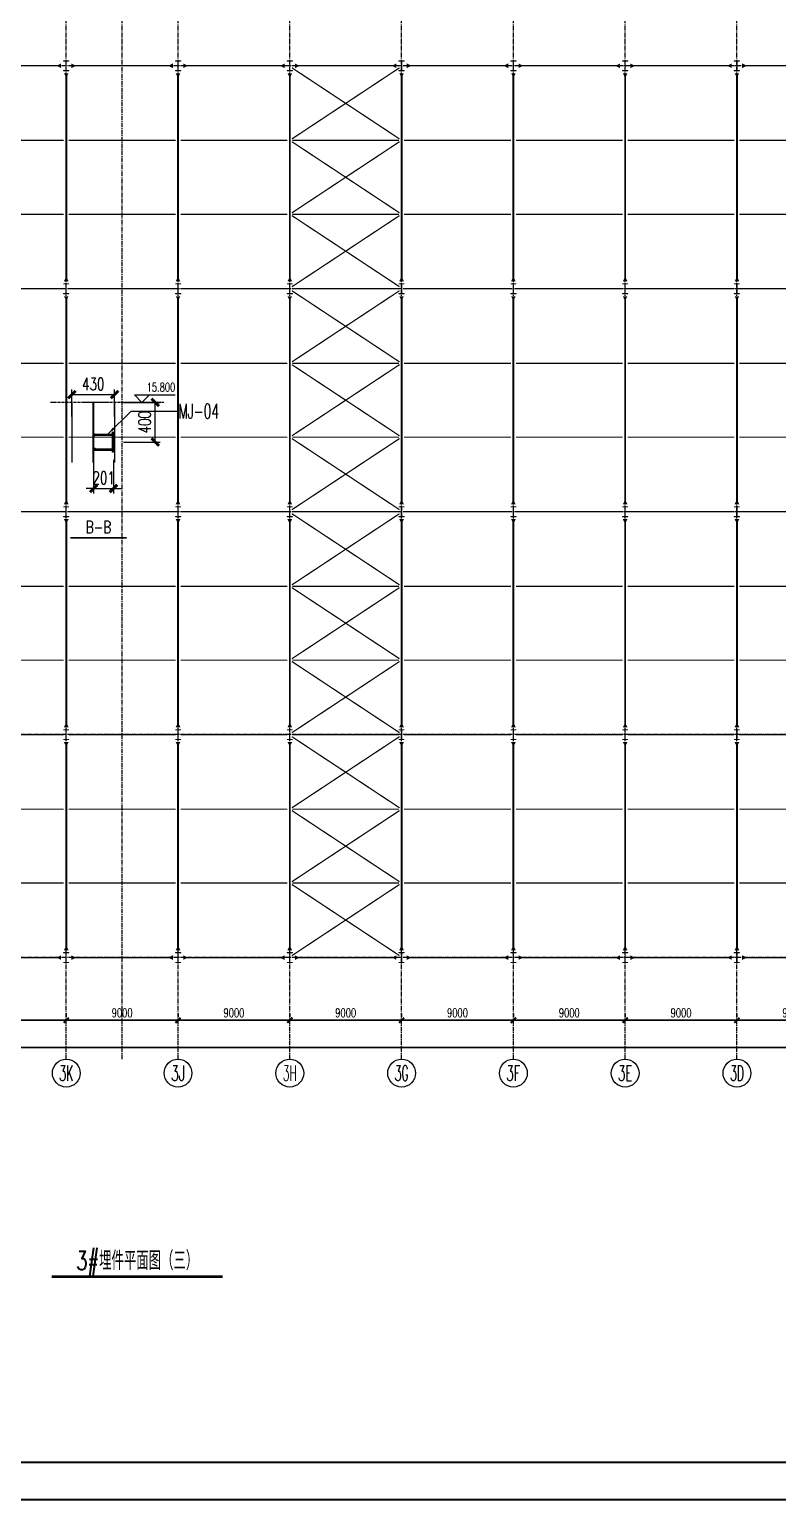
# Model space of a CAD drawing. Extents: x 782294 to 1727252, y -631030 to 17645.
# Drawn here: x 1604468 to 1664705, y -631030 to -512591 of the extents above; entities that cross this region are included whole.
import ezdxf
from ezdxf.enums import TextEntityAlignment as Align

# ---------------------------------------------------------------- set-up
doc = ezdxf.new("R2010")
doc.units = 0
for name, pattern in [('CENTER', [2, 1.25, -0.25, 0.25, -0.25]), ('ZN-CENTER', [2, 1.25, -0.25, 0.25, -0.25]), ('ZN-DASH', [0.35, 0.25, -0.1])]:
    doc.linetypes.add(name, pattern=pattern)
doc.layers.get('Defpoints').update_dxf_attribs({"color": 210})
for name, color, linetype in [('!ZN3-铝板幕墙-3', 3, 'Continuous'), ('!ZN5-钢材投影-40', 40, 'Continuous'), ('!ZN5-钢材断面-2', 2, 'Continuous'), ('!ZN6-虚线-8', 8, 'ZN-DASH'), ('!ZN6-轴线-1', 1, 'ZN-CENTER'), ('0-cxFrame', 155, 'Continuous'), ('3符号', 3, 'Continuous'), ('A-WINDOW', 140, 'Continuous'), ('DIM', 173, 'Continuous'), ('DOTE', 1, 'CENTER'), ('TEXT', 7, 'Continuous'), ('结构轮廓线', 1, 'Continuous')]:
    doc.layers.add(name, color=color, linetype=linetype)
for name, color, linetype, lineweight in [('0-cxText', 131, 'Continuous', 25), ('S-bea', 40, 'Continuous', 0), ('S-col', 2, 'Continuous', 0), ('柱间支撑', 6, 'CENTER', 0), ('梁', 4, 'Continuous', 18), ('砼柱', 2, 'Continuous', 35), ('细线', 11, 'Continuous', 9)]:
    doc.layers.add(name, color=color, linetype=linetype, lineweight=lineweight)
doc.styles.add('_TCH_AXIS', font='COMPLEX', dxfattribs={"bigfont": 'GBCBIG'})
doc.styles.add('cx_tuming', font='simhei.ttf')
doc.styles.add('cx_tuqian1', font='')
doc.styles.add('DHTEXT-1', font='romans.shx', dxfattribs={"width": 0.7, "bigfont": 'chinese.shx'})
doc.styles.add('卓越符号', font='ROMANS.shx', dxfattribs={"width": 0.7, "bigfont": 'CHINESE.shx'})
doc.styles.add('黑体', font='simhei.ttf', dxfattribs={"height": 12})
doc.styles.get('cx_tuqian1').set_extended_font_data('SimSun')
doc.dimstyles.new('ZN280', dxfattribs={"dimscale": 280, "dimtxt": 2.5, "dimasz": 1.5, "dimexe": 1, "dimexo": 2, "dimgap": 0.9, "dimtad": 1, "dimdec": 0, "dimdsep": 46, "dimtxsty": 'DHTEXT-1', "dimblk": 'ARCHTICK', "dimcen": 2.5, "dimclrd": 173, "dimclre": 173, "dimclrt": 7, "dimazin": 2, "dimtfac": 1, "dimtdec": 0, "dimtix": 1, "dimtmove": 2, "dimatfit": 3, "dimfxl": 0, "dimarcsym": 0})
doc.dimstyles.new('ZN50', dxfattribs={"dimscale": 50, "dimtxt": 2.5, "dimasz": 1.5, "dimexe": 1, "dimexo": 2, "dimgap": 0.9, "dimtad": 1, "dimdec": 0, "dimdsep": 46, "dimtxsty": 'DHTEXT-1', "dimblk": 'ARCHTICK', "dimcen": 2.5, "dimclrd": 173, "dimclre": 173, "dimclrt": 7, "dimazin": 2, "dimtfac": 1, "dimtdec": 0, "dimtix": 1, "dimtmove": 2, "dimatfit": 3, "dimfxl": 0, "dimtolj": 1, "dimtzin": 12, "dimarcsym": 0})

# ---------------------------------------------------------------- blocks, each defined once
blk = doc.blocks.new('TK22.A1 L(Dragon)')
at = {"layer": '0-cxFrame', "color": 7, "const_width": 0.5}
blk.add_lwpolyline([(0, 0), (-841, 0), (-841, 594), (0, 594)], close=True, dxfattribs=at)
at = {"layer": '0-cxFrame', "const_width": 0.5}
blk.add_lwpolyline([(-80, 10), (-821, 10), (-821, 584), (-80, 584)], close=True, dxfattribs=at)
at = {"style": '黑体', "flags": 4}
blk.add_attdef('图幅', text='', height=3.3, dxfattribs=at).set_placement((-40, 3), align=Align.RIGHT)
at = {"layer": '0-cxText', "flags": 4}
for tag, height, style, p in [('建设单位', 3.5, 'cx_tuming', (-45, 240)), ('项目名称', 3.5, 'cx_tuming', (-45, 210)), ('子项名称', 3.5, 'cx_tuming', (-45, 180)), ('工程编号', 3.3, 'cx_tuqian1', (-35, 165)), ('图名1', 3.5, 'cx_tuming', (-45, 87)), ('图名2', 3.5, 'cx_tuming', (-45, 79)), ('图名3', 3.5, 'cx_tuming', (-45, 71)), ('出图日期', 3.3, 'cx_tuqian1', (-39, 60)), ('专业', 3.3, 'cx_tuqian1', (-55, 52)), ('图号', 3.3, 'cx_tuqian1', (-55, 44)), ('版次', 3.3, 'cx_tuqian1', (-20, 44))]:
    blk.add_attdef(tag, text='', height=height, dxfattribs=dict(at, style=style)).set_placement(p, align=Align.MIDDLE)
at = {"layer": 'Defpoints', "color": 6, "flags": 4}
for tag, height, style, p in [('tufu', 3.3, '黑体', (-12, 12)), ('dwfname', 4, 'cx_tuqian1', (-80, 3))]:
    blk.add_attdef(tag, text='', height=height, dxfattribs=dict(at, style=style)).set_placement(p, align=Align.RIGHT)
blk = doc.blocks.new('*U28')
at = {"const_width": 0.7}
blk.add_lwpolyline([(-11.29, 0), (11.29, 0)], dxfattribs=at)
at = {"color": 0, "style": '卓越符号', "width": 0.7, "flags": 8}
blk.add_attdef('图名', text='', height=5, dxfattribs=at).set_placement((0, 1.85), align=Align.CENTER)
blk.add_attdef('比例', (14.09, 1.85), '', height=4, dxfattribs=at)
blk = doc.blocks.new('_ArchTick')
at = {"color": 0, "linetype": 'ByBlock', "const_width": 0.4}
blk.add_lwpolyline([(-0.5, -0.5), (0.5, 0.5)], dxfattribs=at)
blk = doc.blocks.new('*D249')
at = {"layer": 'Defpoints', "color": 0, "ltscale": 500, "transparency": 16777216}
for p in [(1541202, -474202), (1541403, -474202), (1541403, -474590)]:
    blk.add_point(p, dxfattribs=at)
at = {"layer": 'DIM', "color": 173, "linetype": 'ByBlock', "lineweight": -2, "ltscale": 500, "transparency": 16777216}
for p, q in [((1541202, -474302), (1541202, -474640)), ((1541403, -474302), (1541403, -474640)), ((1541202, -474590), (1541127, -474590)), ((1541202, -474590), (1541403, -474590)), ((1541403, -474590), (1541478, -474590))]:
    blk.add_line(p, q, dxfattribs=at)
at = {"layer": 'DIM', "color": 173, "lineweight": -2, "ltscale": 500, "transparency": 16777216, "xscale": 75, "yscale": 75, "zscale": 75}
blk.add_blockref('_ArchTick', (1541202, -474590), dxfattribs=at)
at = {"layer": 'DIM', "color": 173, "lineweight": -2, "ltscale": 500, "transparency": 16777216, "xscale": 75, "yscale": 75, "zscale": 75, "rotation": 180}
blk.add_blockref('_ArchTick', (1541403, -474590), dxfattribs=at)
at = {"layer": 'DIM', "color": 7, "ltscale": 500, "transparency": 16777216, "insert": (1541303, -474483), "char_height": 125, "attachment_point": 5, "style": 'DHTEXT-1'}
blk.add_mtext('\\A1;201', dxfattribs=at)
blk = doc.blocks.new('*D250')
at = {"layer": 'Defpoints', "color": 0, "ltscale": 500, "transparency": 16777216}
for p in [(1541413, -473645), (1540983, -473967), (1541413, -473967)]:
    blk.add_point(p, dxfattribs=at)
at = {"layer": 'DIM', "color": 173, "linetype": 'ByBlock', "lineweight": -2, "ltscale": 500, "transparency": 16777216}
for p, q in [((1540983, -473867), (1540983, -473595)), ((1541413, -473867), (1541413, -473595)), ((1540983, -473645), (1541413, -473645))]:
    blk.add_line(p, q, dxfattribs=at)
at = {"layer": 'DIM', "color": 173, "lineweight": -2, "ltscale": 500, "transparency": 16777216, "xscale": 75, "yscale": 75, "zscale": 75, "rotation": 180}
blk.add_blockref('_ArchTick', (1540983, -473645), dxfattribs=at)
at = {"layer": 'DIM', "color": 173, "lineweight": -2, "ltscale": 500, "transparency": 16777216, "xscale": 75, "yscale": 75, "zscale": 75}
blk.add_blockref('_ArchTick', (1541413, -473645), dxfattribs=at)
at = {"layer": 'DIM', "color": 7, "ltscale": 500, "transparency": 16777216, "insert": (1541198, -473538), "char_height": 125, "attachment_point": 5, "style": 'DHTEXT-1'}
blk.add_mtext('\\A1;430', dxfattribs=at)
blk = doc.blocks.new('*U24')
at = {"ltscale": 10}
blk.add_line((3.48, 0), (-6.85, 0), dxfattribs=at)
blk.add_lwpolyline([(3, 3), (0, 0), (-3, 3), (13.45, 3)])
at = {"color": 0, "style": '卓越符号', "width": 0.7, "flags": 8}
blk.add_attdef('±0.000', text='', height=3.5, dxfattribs=at).set_placement((13.45, 4.35), align=Align.RIGHT)
blk = doc.blocks.new('*D258')
at = {"layer": 'Defpoints', "color": 0, "ltscale": 500, "transparency": 16777216}
for p in [(1541403, -473723), (1541822, -473723), (1541403, -474123)]:
    blk.add_point(p, dxfattribs=at)
at = {"layer": 'DIM', "color": 173, "linetype": 'ByBlock', "lineweight": -2, "ltscale": 500, "transparency": 16777216}
for p, q in [((1541503, -473723), (1541872, -473723)), ((1541822, -474123), (1541822, -473723)), ((1541503, -474123), (1541872, -474123))]:
    blk.add_line(p, q, dxfattribs=at)
at = {"layer": 'DIM', "color": 173, "lineweight": -2, "ltscale": 500, "transparency": 16777216, "xscale": 75, "yscale": 75, "zscale": 75}
for p, rotation in [((1541822, -473723), 90), ((1541822, -474123), 270)]:
    blk.add_blockref('_ArchTick', p, dxfattribs=dict(at, rotation=rotation))
at = {"layer": 'DIM', "color": 7, "ltscale": 500, "transparency": 16777216, "insert": (1541715, -473923), "char_height": 125, "attachment_point": 5, "rotation": 90, "style": 'DHTEXT-1'}
blk.add_mtext('\\A1;400', dxfattribs=at)
blk = doc.blocks.new('*U293')
at = {"const_width": 0.7}
blk.add_lwpolyline([(-22.96, 0), (22.96, 0)], dxfattribs=at)
at = {"color": 0, "style": '卓越符号', "width": 0.7, "flags": 8}
blk.add_attdef('图名', text='', height=5, dxfattribs=at).set_placement((0, 1.85), align=Align.CENTER)
blk.add_attdef('比例', (25.76, 1.85), '', height=4, dxfattribs=at)
blk = doc.blocks.new('*D442')
at = {"layer": 'Defpoints', "color": 0, "ltscale": 2800, "transparency": 16777216}
for p in [(94000, -5042), (103000, -5042), (103000, -5042)]:
    blk.add_point(p, dxfattribs=at)
at = {"layer": 'DIM', "color": 173, "linetype": 'ByBlock', "lineweight": -2, "ltscale": 2800, "transparency": 16777216}
for p, q in [((94000, -4482), (94000, -4762)), ((103000, -4482), (103000, -4762)), ((94000, -5042), (103000, -5042))]:
    blk.add_line(p, q, dxfattribs=at)
at = {"layer": 'DIM', "color": 173, "lineweight": -2, "ltscale": 2800, "transparency": 16777216, "xscale": 420, "yscale": 420, "zscale": 420, "rotation": 180}
blk.add_blockref('_ArchTick', (94000, -5042), dxfattribs=at)
at = {"layer": 'DIM', "color": 173, "lineweight": -2, "ltscale": 2800, "transparency": 16777216, "xscale": 420, "yscale": 420, "zscale": 420}
blk.add_blockref('_ArchTick', (103000, -5042), dxfattribs=at)
at = {"layer": 'DIM', "color": 7, "ltscale": 2800, "transparency": 16777216, "insert": (98500, -4440), "char_height": 700, "attachment_point": 5, "style": 'DHTEXT-1'}
blk.add_mtext('9000', dxfattribs=at)
blk = doc.blocks.new('*D443')
at = {"layer": 'Defpoints', "color": 0, "ltscale": 2800, "transparency": 16777216}
for p in [(103000, -5042), (112000, -5042), (112000, -5075)]:
    blk.add_point(p, dxfattribs=at)
at = {"layer": 'DIM', "color": 173, "linetype": 'ByBlock', "lineweight": -2, "ltscale": 2800, "transparency": 16777216}
for p, q in [((103000, -4482), (103000, -4762)), ((112000, -4515), (112000, -4762)), ((103000, -5042), (112000, -5042))]:
    blk.add_line(p, q, dxfattribs=at)
at = {"layer": 'DIM', "color": 173, "lineweight": -2, "ltscale": 2800, "transparency": 16777216, "xscale": 420, "yscale": 420, "zscale": 420, "rotation": 180}
blk.add_blockref('_ArchTick', (103000, -5042), dxfattribs=at)
at = {"layer": 'DIM', "color": 173, "lineweight": -2, "ltscale": 2800, "transparency": 16777216, "xscale": 420, "yscale": 420, "zscale": 420}
blk.add_blockref('_ArchTick', (112000, -5042), dxfattribs=at)
at = {"layer": 'DIM', "color": 7, "ltscale": 2800, "transparency": 16777216, "insert": (107500, -4440), "char_height": 700, "attachment_point": 5, "style": 'DHTEXT-1'}
blk.add_mtext('9000', dxfattribs=at)
blk = doc.blocks.new('*D444')
at = {"layer": 'Defpoints', "color": 0, "ltscale": 2800, "transparency": 16777216}
for p in [(112000, -5075), (121000, -5042), (121000, -5075)]:
    blk.add_point(p, dxfattribs=at)
at = {"layer": 'DIM', "color": 173, "linetype": 'ByBlock', "lineweight": -2, "ltscale": 2800, "transparency": 16777216}
for p, q in [((112000, -4515), (112000, -4762)), ((121000, -4515), (121000, -4762)), ((112000, -5042), (121000, -5042))]:
    blk.add_line(p, q, dxfattribs=at)
at = {"layer": 'DIM', "color": 173, "lineweight": -2, "ltscale": 2800, "transparency": 16777216, "xscale": 420, "yscale": 420, "zscale": 420, "rotation": 180}
blk.add_blockref('_ArchTick', (112000, -5042), dxfattribs=at)
at = {"layer": 'DIM', "color": 173, "lineweight": -2, "ltscale": 2800, "transparency": 16777216, "xscale": 420, "yscale": 420, "zscale": 420}
blk.add_blockref('_ArchTick', (121000, -5042), dxfattribs=at)
at = {"layer": 'DIM', "color": 7, "ltscale": 2800, "transparency": 16777216, "insert": (116500, -4440), "char_height": 700, "attachment_point": 5, "style": 'DHTEXT-1'}
blk.add_mtext('9000', dxfattribs=at)
blk = doc.blocks.new('*D445')
at = {"layer": 'Defpoints', "color": 0, "ltscale": 2800, "transparency": 16777216}
for p in [(121000, -5075), (130000, -5042), (130000, -5075)]:
    blk.add_point(p, dxfattribs=at)
at = {"layer": 'DIM', "color": 173, "linetype": 'ByBlock', "lineweight": -2, "ltscale": 2800, "transparency": 16777216}
for p, q in [((121000, -4515), (121000, -4762)), ((130000, -4515), (130000, -4762)), ((121000, -5042), (130000, -5042))]:
    blk.add_line(p, q, dxfattribs=at)
at = {"layer": 'DIM', "color": 173, "lineweight": -2, "ltscale": 2800, "transparency": 16777216, "xscale": 420, "yscale": 420, "zscale": 420, "rotation": 180}
blk.add_blockref('_ArchTick', (121000, -5042), dxfattribs=at)
at = {"layer": 'DIM', "color": 173, "lineweight": -2, "ltscale": 2800, "transparency": 16777216, "xscale": 420, "yscale": 420, "zscale": 420}
blk.add_blockref('_ArchTick', (130000, -5042), dxfattribs=at)
at = {"layer": 'DIM', "color": 7, "ltscale": 2800, "transparency": 16777216, "insert": (125500, -4440), "char_height": 700, "attachment_point": 5, "style": 'DHTEXT-1'}
blk.add_mtext('9000', dxfattribs=at)
blk = doc.blocks.new('*D446')
at = {"layer": 'Defpoints', "color": 0, "ltscale": 2800, "transparency": 16777216}
for p in [(130000, -5075), (139000, -5042), (139000, -5075)]:
    blk.add_point(p, dxfattribs=at)
at = {"layer": 'DIM', "color": 173, "linetype": 'ByBlock', "lineweight": -2, "ltscale": 2800, "transparency": 16777216}
for p, q in [((130000, -4515), (130000, -4762)), ((139000, -4515), (139000, -4762)), ((130000, -5042), (139000, -5042))]:
    blk.add_line(p, q, dxfattribs=at)
at = {"layer": 'DIM', "color": 173, "lineweight": -2, "ltscale": 2800, "transparency": 16777216, "xscale": 420, "yscale": 420, "zscale": 420, "rotation": 180}
blk.add_blockref('_ArchTick', (130000, -5042), dxfattribs=at)
at = {"layer": 'DIM', "color": 173, "lineweight": -2, "ltscale": 2800, "transparency": 16777216, "xscale": 420, "yscale": 420, "zscale": 420}
blk.add_blockref('_ArchTick', (139000, -5042), dxfattribs=at)
at = {"layer": 'DIM', "color": 7, "ltscale": 2800, "transparency": 16777216, "insert": (134500, -4440), "char_height": 700, "attachment_point": 5, "style": 'DHTEXT-1'}
blk.add_mtext('9000', dxfattribs=at)
blk = doc.blocks.new('*D447')
at = {"layer": 'Defpoints', "color": 0, "ltscale": 2800, "transparency": 16777216}
for p in [(139000, -5075), (148000, -5042), (148000, -5075)]:
    blk.add_point(p, dxfattribs=at)
at = {"layer": 'DIM', "color": 173, "linetype": 'ByBlock', "lineweight": -2, "ltscale": 2800, "transparency": 16777216}
for p, q in [((139000, -4515), (139000, -4762)), ((148000, -4515), (148000, -4762)), ((139000, -5042), (148000, -5042))]:
    blk.add_line(p, q, dxfattribs=at)
at = {"layer": 'DIM', "color": 173, "lineweight": -2, "ltscale": 2800, "transparency": 16777216, "xscale": 420, "yscale": 420, "zscale": 420, "rotation": 180}
blk.add_blockref('_ArchTick', (139000, -5042), dxfattribs=at)
at = {"layer": 'DIM', "color": 173, "lineweight": -2, "ltscale": 2800, "transparency": 16777216, "xscale": 420, "yscale": 420, "zscale": 420}
blk.add_blockref('_ArchTick', (148000, -5042), dxfattribs=at)
at = {"layer": 'DIM', "color": 7, "ltscale": 2800, "transparency": 16777216, "insert": (143500, -4440), "char_height": 700, "attachment_point": 5, "style": 'DHTEXT-1'}
blk.add_mtext('9000', dxfattribs=at)
blk = doc.blocks.new('*D448')
at = {"layer": 'Defpoints', "color": 0, "ltscale": 2800, "transparency": 16777216}
for p in [(148000, -5075), (157000, -5042), (157000, -5075)]:
    blk.add_point(p, dxfattribs=at)
at = {"layer": 'DIM', "color": 173, "linetype": 'ByBlock', "lineweight": -2, "ltscale": 2800, "transparency": 16777216}
for p, q in [((148000, -4515), (148000, -4762)), ((157000, -4515), (157000, -4762)), ((148000, -5042), (157000, -5042))]:
    blk.add_line(p, q, dxfattribs=at)
at = {"layer": 'DIM', "color": 173, "lineweight": -2, "ltscale": 2800, "transparency": 16777216, "xscale": 420, "yscale": 420, "zscale": 420, "rotation": 180}
blk.add_blockref('_ArchTick', (148000, -5042), dxfattribs=at)
at = {"layer": 'DIM', "color": 173, "lineweight": -2, "ltscale": 2800, "transparency": 16777216, "xscale": 420, "yscale": 420, "zscale": 420}
blk.add_blockref('_ArchTick', (157000, -5042), dxfattribs=at)
at = {"layer": 'DIM', "color": 7, "ltscale": 2800, "transparency": 16777216, "insert": (152500, -4440), "char_height": 700, "attachment_point": 5, "style": 'DHTEXT-1'}
blk.add_mtext('9000', dxfattribs=at)
blk = doc.blocks.new('*D449')
at = {"layer": 'Defpoints', "color": 0, "ltscale": 2800, "transparency": 16777216}
for p in [(157000, -5075), (166000, -5042), (166000, -5075)]:
    blk.add_point(p, dxfattribs=at)
at = {"layer": 'DIM', "color": 173, "linetype": 'ByBlock', "lineweight": -2, "ltscale": 2800, "transparency": 16777216}
for p, q in [((157000, -4515), (157000, -4762)), ((166000, -4515), (166000, -4762)), ((157000, -5042), (166000, -5042))]:
    blk.add_line(p, q, dxfattribs=at)
at = {"layer": 'DIM', "color": 173, "lineweight": -2, "ltscale": 2800, "transparency": 16777216, "xscale": 420, "yscale": 420, "zscale": 420, "rotation": 180}
blk.add_blockref('_ArchTick', (157000, -5042), dxfattribs=at)
at = {"layer": 'DIM', "color": 173, "lineweight": -2, "ltscale": 2800, "transparency": 16777216, "xscale": 420, "yscale": 420, "zscale": 420}
blk.add_blockref('_ArchTick', (166000, -5042), dxfattribs=at)
at = {"layer": 'DIM', "color": 7, "ltscale": 2800, "transparency": 16777216, "insert": (161500, -4440), "char_height": 700, "attachment_point": 5, "style": 'DHTEXT-1'}
blk.add_mtext('9000', dxfattribs=at)
blk = doc.blocks.new('*D484')
at = {"layer": 'Defpoints', "color": 0, "ltscale": 2800, "transparency": 16777216}
for p in [(0, -6374), (184000, -6374), (0, -7223)]:
    blk.add_point(p, dxfattribs=at)
at = {"layer": 'DIM', "color": 173, "linetype": 'ByBlock', "lineweight": -2, "ltscale": 2800, "transparency": 16777216}
for p, q in [((0, -6934), (0, -7503)), ((184000, -6934), (184000, -7503)), ((184000, -7223), (0, -7223))]:
    blk.add_line(p, q, dxfattribs=at)
at = {"layer": 'DIM', "color": 173, "lineweight": -2, "ltscale": 2800, "transparency": 16777216, "xscale": 420, "yscale": 420, "zscale": 420, "rotation": 180}
blk.add_blockref('_ArchTick', (0, -7223), dxfattribs=at)
at = {"layer": 'DIM', "color": 173, "lineweight": -2, "ltscale": 2800, "transparency": 16777216, "xscale": 420, "yscale": 420, "zscale": 420}
blk.add_blockref('_ArchTick', (184000, -7223), dxfattribs=at)
at = {"layer": 'DIM', "color": 7, "ltscale": 2800, "transparency": 16777216, "insert": (92000, -6621), "char_height": 700, "attachment_point": 5, "style": 'DHTEXT-1'}
blk.add_mtext('184000', dxfattribs=at)
blk = doc.blocks.new('卓越-轴号')
blk.add_circle((0, 0), 4)
at = {"color": 0, "style": '_TCH_AXIS', "width": 1.041667, "flags": 8}
blk.add_attdef('A', text='', height=4.48, dxfattribs=at).set_placement((-2, -2.24), (2, -2.24), align=Align.FIT)
blk = doc.blocks.new('20250922152048')
at = {"layer": 'S-col'}
blk.add_lwpolyline([(-165069, 621020), (-164639, 621020), (-164639, 621002), (-164848, 621002), (-164848, 620238), (-164639, 620238), (-164639, 620220), (-165069, 620220), (-165069, 620238), (-164860, 620238), (-164860, 621002), (-165069, 621002)], close=True, dxfattribs=at)
blk = doc.blocks.new('A$Ce6202261')
at = {"layer": 'S-bea'}
for points in [[(102585, 71800, 375, 0, 0), (102210, 71800, 375, 0, 0)], [(103000, 71200, 375, 0, 0), (103000, 70825, 375, 0, 0)], [(103415, 71800, 375, 0, 0), (103790, 71800, 375, 0, 0)], [(111585, 71800, 375, 0, 0), (111210, 71800, 375, 0, 0)], [(112000, 71200, 375, 0, 0), (112000, 70825, 375, 0, 0)], [(112415, 71800, 375, 0, 0), (112790, 71800, 375, 0, 0)], [(120585, 71800, 375, 0, 0), (120210, 71800, 375, 0, 0)], [(121000, 71200, 375, 0, 0), (121000, 70825, 375, 0, 0)], [(121415, 71800, 375, 0, 0), (121790, 71800, 375, 0, 0)], [(129585, 71800, 375, 0, 0), (129210, 71800, 375, 0, 0)], [(130000, 71200, 375, 0, 0), (130000, 70825, 375, 0, 0)], [(130415, 71800, 375, 0, 0), (130790, 71800, 375, 0, 0)], [(138585, 71800, 375, 0, 0), (138210, 71800, 375, 0, 0)], [(139000, 71200, 375, 0, 0), (139000, 70825, 375, 0, 0)], [(139415, 71800, 375, 0, 0), (139790, 71800, 375, 0, 0)], [(147585, 71800, 375, 0, 0), (147210, 71800, 375, 0, 0)], [(148000, 71200, 375, 0, 0), (148000, 70825, 375, 0, 0)], [(148415, 71800, 375, 0, 0), (148790, 71800, 375, 0, 0)], [(156585, 71800, 375, 0, 0), (156210, 71800, 375, 0, 0)], [(157000, 71200, 375, 0, 0), (157000, 70825, 375, 0, 0)], [(157415, 71800, 375, 0, 0), (157790, 71800, 375, 0, 0)], [(103000, 54450, 375, 0, 0), (103000, 54825, 375, 0, 0)], [(112000, 54450, 375, 0, 0), (112000, 54825, 375, 0, 0)], [(121000, 54450, 375, 0, 0), (121000, 54825, 375, 0, 0)], [(130000, 54450, 375, 0, 0), (130000, 54825, 375, 0, 0)], [(139000, 54450, 375, 0, 0), (139000, 54825, 375, 0, 0)], [(148000, 54450, 375, 0, 0), (148000, 54825, 375, 0, 0)], [(157000, 54450, 375, 0, 0), (157000, 54825, 375, 0, 0)], [(103000, 53250, 375, 0, 0), (103000, 52875, 375, 0, 0)], [(112000, 53250, 375, 0, 0), (112000, 52875, 375, 0, 0)], [(121000, 53250, 375, 0, 0), (121000, 52875, 375, 0, 0)], [(130000, 53250, 375, 0, 0), (130000, 52875, 375, 0, 0)], [(139000, 53250, 375, 0, 0), (139000, 52875, 375, 0, 0)], [(148000, 53250, 375, 0, 0), (148000, 52875, 375, 0, 0)], [(157000, 53250, 375, 0, 0), (157000, 52875, 375, 0, 0)], [(103000, 36500, 375, 0, 0), (103000, 36875, 375, 0, 0)], [(112000, 36500, 375, 0, 0), (112000, 36875, 375, 0, 0)], [(121000, 36500, 375, 0, 0), (121000, 36875, 375, 0, 0)], [(130000, 36500, 375, 0, 0), (130000, 36875, 375, 0, 0)], [(139000, 36500, 375, 0, 0), (139000, 36875, 375, 0, 0)], [(148000, 36500, 375, 0, 0), (148000, 36875, 375, 0, 0)], [(157000, 36500, 375, 0, 0), (157000, 36875, 375, 0, 0)], [(103000, 35300, 375, 0, 0), (103000, 34925, 375, 0, 0)], [(112000, 35300, 375, 0, 0), (112000, 34925, 375, 0, 0)], [(121000, 35300, 375, 0, 0), (121000, 34925, 375, 0, 0)], [(130000, 35300, 375, 0, 0), (130000, 34925, 375, 0, 0)], [(139000, 35300, 375, 0, 0), (139000, 34925, 375, 0, 0)], [(148000, 35300, 375, 0, 0), (148000, 34925, 375, 0, 0)], [(157000, 35300, 375, 0, 0), (157000, 34925, 375, 0, 0)], [(103000, 18550, 375, 0, 0), (103000, 18925, 375, 0, 0)], [(112000, 18550, 375, 0, 0), (112000, 18925, 375, 0, 0)], [(121000, 18550, 375, 0, 0), (121000, 18925, 375, 0, 0)], [(130000, 18550, 375, 0, 0), (130000, 18925, 375, 0, 0)], [(139000, 18550, 375, 0, 0), (139000, 18925, 375, 0, 0)], [(148000, 18550, 375, 0, 0), (148000, 18925, 375, 0, 0)], [(157000, 18550, 375, 0, 0), (157000, 18925, 375, 0, 0)], [(103000, 17350, 375, 0, 0), (103000, 16975, 375, 0, 0)], [(112000, 17350, 375, 0, 0), (112000, 16975, 375, 0, 0)], [(121000, 17350, 375, 0, 0), (121000, 16975, 375, 0, 0)], [(130000, 17350, 375, 0, 0), (130000, 16975, 375, 0, 0)], [(139000, 17350, 375, 0, 0), (139000, 16975, 375, 0, 0)], [(148000, 17350, 375, 0, 0), (148000, 16975, 375, 0, 0)], [(157000, 17350, 375, 0, 0), (157000, 16975, 375, 0, 0)], [(102585, 0, 375, 0, 0), (102210, 0, 375, 0, 0)], [(103000, 600, 375, 0, 0), (103000, 975, 375, 0, 0)], [(103415, 0, 375, 0, 0), (103790, 0, 375, 0, 0)], [(111585, 0, 375, 0, 0), (111210, 0, 375, 0, 0)], [(112000, 600, 375, 0, 0), (112000, 975, 375, 0, 0)], [(112415, 0, 375, 0, 0), (112790, 0, 375, 0, 0)], [(120585, 0, 375, 0, 0), (120210, 0, 375, 0, 0)], [(121000, 600, 375, 0, 0), (121000, 975, 375, 0, 0)], [(121415, 0, 375, 0, 0), (121790, 0, 375, 0, 0)], [(129585, 0, 375, 0, 0), (129210, 0, 375, 0, 0)], [(130000, 600, 375, 0, 0), (130000, 975, 375, 0, 0)], [(130415, 0, 375, 0, 0), (130790, 0, 375, 0, 0)], [(138585, 0, 375, 0, 0), (138210, 0, 375, 0, 0)], [(139000, 600, 375, 0, 0), (139000, 975, 375, 0, 0)], [(139415, 0, 375, 0, 0), (139790, 0, 375, 0, 0)], [(147585, 0, 375, 0, 0), (147210, 0, 375, 0, 0)], [(148000, 600, 375, 0, 0), (148000, 975, 375, 0, 0)], [(148415, 0, 375, 0, 0), (148790, 0, 375, 0, 0)], [(156585, 0, 375, 0, 0), (156210, 0, 375, 0, 0)], [(157000, 600, 375, 0, 0), (157000, 975, 375, 0, 0)], [(157415, 0, 375, 0, 0), (157790, 0, 375, 0, 0)]]:
    blk.add_lwpolyline(points, format="xyseb", dxfattribs=at)
at = {"layer": 'S-bea', "const_width": 150}
for points in [[(103000, 71200), (103000, 54450)], [(112000, 71200), (112000, 54450)], [(121000, 71200), (121000, 54450)], [(130000, 71200), (130000, 54450)], [(139000, 71200), (139000, 54450)], [(148000, 71200), (148000, 54450)], [(157000, 71200), (157000, 54450)], [(103000, 53250), (103000, 36500)], [(112000, 53250), (112000, 36500)], [(121000, 53250), (121000, 36500)], [(130000, 53250), (130000, 36500)], [(139000, 53250), (139000, 36500)], [(148000, 53250), (148000, 36500)], [(157000, 53250), (157000, 36500)], [(103000, 35300), (103000, 18550)], [(112000, 35300), (112000, 18550)], [(121000, 35300), (121000, 18550)], [(130000, 35300), (130000, 18550)], [(139000, 35300), (139000, 18550)], [(148000, 35300), (148000, 18550)], [(157000, 35300), (157000, 18550)], [(103000, 17350), (103000, 600)], [(112000, 17350), (112000, 600)], [(121000, 17350), (121000, 600)], [(130000, 17350), (130000, 600)], [(139000, 17350), (139000, 600)], [(148000, 17350), (148000, 600)], [(157000, 17350), (157000, 600)]]:
    blk.add_lwpolyline(points, dxfattribs=at)
at = {"layer": '柱间支撑', "linetype": 'Continuous', "const_width": 100}
for points in [[(121167, 65910), (129833, 71640)], [(121167, 71640), (129833, 65910)], [(94200, 65800), (102800, 65800)], [(103200, 65800), (111800, 65800)], [(112200, 65800), (120800, 65800)], [(121167, 59960), (129833, 65690)], [(121167, 65690), (129833, 59960)], [(121200, 65800), (129800, 65800)], [(130200, 65800), (138800, 65800)], [(139200, 65800), (147800, 65800)], [(148200, 65800), (156800, 65800)], [(157200, 65800), (165800, 65800)], [(94200, 59850), (102800, 59850)], [(103200, 59850), (111800, 59850)], [(112200, 59850), (120800, 59850)], [(121167, 54010), (129833, 59740)], [(121167, 59740), (129833, 54010)], [(121200, 59850), (129800, 59850)], [(130200, 59850), (138800, 59850)], [(139200, 59850), (147800, 59850)], [(148200, 59850), (156800, 59850)], [(157200, 59850), (165800, 59850)], [(94200, 53850), (102800, 53850)], [(103200, 53850), (111800, 53850)], [(112200, 53850), (120800, 53850)], [(121167, 47960), (129833, 53690)], [(121167, 53690), (129833, 47960)], [(121200, 53850), (129800, 53850)], [(130200, 53850), (138800, 53850)], [(139200, 53850), (147800, 53850)], [(148200, 53850), (156800, 53850)], [(157200, 53850), (165800, 53850)], [(94200, 47850), (102800, 47850)], [(103200, 47850), (111800, 47850)], [(112200, 47850), (120800, 47850)], [(121167, 42010), (129833, 47740)], [(121167, 47740), (129833, 42010)], [(121200, 47850), (129800, 47850)], [(130200, 47850), (138800, 47850)], [(139200, 47850), (147800, 47850)], [(148200, 47850), (156800, 47850)], [(157200, 47850), (165800, 47850)], [(94200, 41900), (102800, 41900)], [(103200, 41900), (111800, 41900)], [(112200, 41900), (120800, 41900)], [(121167, 36060), (129833, 41790)], [(121167, 41790), (129833, 36060)], [(121200, 41900), (129800, 41900)], [(130200, 41900), (138800, 41900)], [(139200, 41900), (147800, 41900)], [(148200, 41900), (156800, 41900)], [(157200, 41900), (165800, 41900)], [(94200, 35900), (102800, 35900)], [(103200, 35900), (111800, 35900)], [(112200, 35900), (120800, 35900)], [(121167, 30010), (129833, 35740)], [(121167, 35740), (129833, 30010)], [(121200, 35900), (129800, 35900)], [(130200, 35900), (138800, 35900)], [(139200, 35900), (147800, 35900)], [(148200, 35900), (156800, 35900)], [(157200, 35900), (165800, 35900)], [(94200, 29900), (102800, 29900)], [(103200, 29900), (111800, 29900)], [(112200, 29900), (120800, 29900)], [(121167, 24060), (129833, 29790)], [(121167, 29790), (129833, 24060)], [(121200, 29900), (129800, 29900)], [(130200, 29900), (138800, 29900)], [(139200, 29900), (147800, 29900)], [(148200, 29900), (156800, 29900)], [(157200, 29900), (165800, 29900)], [(94200, 23950), (102800, 23950)], [(103200, 23950), (111800, 23950)], [(112200, 23950), (120800, 23950)], [(121167, 18110), (129833, 23840)], [(121167, 23840), (129833, 18110)], [(121200, 23950), (129800, 23950)], [(130200, 23950), (138800, 23950)], [(139200, 23950), (147800, 23950)], [(148200, 23950), (156800, 23950)], [(157200, 23950), (165800, 23950)], [(94200, 17950), (102800, 17950)], [(103200, 17950), (111800, 17950)], [(112200, 17950), (120800, 17950)], [(121167, 12060), (129833, 17790)], [(121167, 17790), (129833, 12060)], [(121200, 17950), (129800, 17950)], [(130200, 17950), (138800, 17950)], [(139200, 17950), (147800, 17950)], [(148200, 17950), (156800, 17950)], [(157200, 17950), (165800, 17950)], [(94200, 11950), (102800, 11950)], [(103200, 11950), (111800, 11950)], [(112200, 11950), (120800, 11950)], [(121167, 6110), (129833, 11840)], [(121167, 11840), (129833, 6110)], [(121200, 11950), (129800, 11950)], [(130200, 11950), (138800, 11950)], [(139200, 11950), (147800, 11950)], [(148200, 11950), (156800, 11950)], [(157200, 11950), (165800, 11950)], [(94200, 6000), (102800, 6000)], [(103200, 6000), (111800, 6000)], [(112200, 6000), (120800, 6000)], [(121167, 160), (129833, 5890)], [(121167, 5890), (129833, 160)], [(121200, 6000), (129800, 6000)], [(130200, 6000), (138800, 6000)], [(139200, 6000), (147800, 6000)], [(148200, 6000), (156800, 6000)], [(157200, 6000), (165800, 6000)]]:
    blk.add_lwpolyline(points, dxfattribs=at)
at = {"layer": '梁', "linetype": 'Continuous', "const_width": 100}
for points in [[(94415, 71800), (102585, 71800)], [(103415, 71800), (111585, 71800)], [(112415, 71800), (120585, 71800)], [(121415, 71800), (129585, 71800)], [(130415, 71800), (138585, 71800)], [(139415, 71800), (147585, 71800)], [(148415, 71800), (156585, 71800)], [(157415, 71800), (165585, 71800)], [(94415, 0), (102585, 0)], [(103415, 0), (111585, 0)], [(112415, 0), (120585, 0)], [(121415, 0), (129585, 0)], [(130415, 0), (138585, 0)], [(139415, 0), (147585, 0)], [(148415, 0), (156585, 0)], [(157415, 0), (165585, 0)]]:
    blk.add_lwpolyline(points, dxfattribs=at)
at = {"layer": 'A-WINDOW'}
for p in [(267854, -548820), (276854, -548820), (285854, -548820), (294854, -548820), (303854, -548820), (312854, -548820), (321854, -548820), (267854, -566770), (276854, -566770), (285854, -566770), (294854, -566770), (303854, -566770), (312854, -566770), (321854, -566770), (267854, -584720), (276854, -584720), (285854, -584720), (294854, -584720), (303854, -584720), (312854, -584720), (321854, -584720), (267854, -602670), (276854, -602670), (285854, -602670), (294854, -602670), (303854, -602670), (312854, -602670), (321854, -602670), (267854, -620620), (276854, -620620), (285854, -620620), (294854, -620620), (303854, -620620), (312854, -620620), (321854, -620620)]:
    blk.add_blockref('20250922152048', p, dxfattribs=at)
blk = doc.blocks.new('20250904111048')
at = {"layer": '细线', "ltscale": 30}
h = blk.add_hatch(color=8, dxfattribs=at)
h.dxf.hatch_style = 1
h.paths.add_polyline_path([(-36.4, 998.1), (-48.4, 998.1), (-48.4, 986.1)])
h = blk.add_hatch(color=8, dxfattribs=at)
h.dxf.hatch_style = 1
h.paths.add_polyline_path([(128.6, 998.1), (140.6, 998.1), (140.6, 986.1)])
h = blk.add_hatch(color=8, dxfattribs=at)
h.dxf.hatch_style = 1
h.paths.add_polyline_path([(-36.4, 836.1), (-48.4, 836.1), (-48.4, 848.1)])
h = blk.add_hatch(color=8, dxfattribs=at)
h.dxf.hatch_style = 1
h.paths.add_polyline_path([(128.6, 836.1), (140.6, 836.1), (140.6, 848.1)])
at = {"layer": '!ZN5-钢材投影-40', "ltscale": 0.3}
for p, q in [((-33.4, 986.1), (-48.4, 971.1)), ((-33.4, 848.1), (-48.4, 863.1))]:
    blk.add_line(p, q, dxfattribs=at)
at = {"layer": '!ZN5-钢材断面-2'}
for p, q in [((-48.4, 998.1), (140.6, 998.1)), ((-48.4, 986.1), (140.6, 986.1)), ((140.6, 817.1), (140.6, 1017.1)), ((152.6, 1017.1), (140.6, 1017.1)), ((152.6, 817.1), (152.6, 1017.1)), ((-48.4, 848.1), (140.6, 848.1)), ((-48.4, 836.1), (140.6, 836.1)), ((152.6, 817.1), (140.6, 817.1))]:
    blk.add_line(p, q, dxfattribs=at)
at = {"layer": '!ZN6-虚线-8', "color": 8, "linetype": 'ZN-DASH', "ltscale": 30}
for p, q in [((-267.4, 1317.1), (-267.4, 711.3)), ((-56.4, 1317.1), (-56.4, 711.3)), ((-48.4, 1317.1), (-48.4, 711.3)), ((162.6, 1317.1), (162.6, 711.3))]:
    blk.add_line(p, q, dxfattribs=at)
at = {"layer": '!ZN6-轴线-1', "linetype": 'ZN-CENTER', "ltscale": 20}
blk.add_line((659.4, 1317.1), (-484, 1317.1), dxfattribs=at)
at = {"ltscale": 30}
for points in [[(-36.4, 998.1), (-48.4, 998.1), (-48.4, 986.1)], [(128.6, 998.1), (140.6, 998.1), (140.6, 986.1)], [(-36.4, 836.1), (-48.4, 836.1), (-48.4, 848.1)], [(128.6, 836.1), (140.6, 836.1), (140.6, 848.1)]]:
    blk.add_lwpolyline(points, close=True, dxfattribs=at)
at = {"layer": '3符号', "color": 7}
ref = blk.add_blockref('*U24', (437.3, 1317.1), dxfattribs=dict(at, xscale=25, yscale=25, zscale=25))
ref.add_attrib('±0.000', '15.800', dxfattribs={"layer": '0', "color": 0, "height": 87.5, "style": '卓越符号', "width": 0.7}).set_placement((773.5, 1425.9), align=Align.RIGHT)
ref = blk.add_blockref('*U28', (0, -46.2), dxfattribs=dict(at, xscale=25, yscale=25, zscale=25))
ref.add_attrib('图名', 'B-B', dxfattribs={"layer": '0', "color": 0, "height": 125, "style": '卓越符号', "width": 0.7}).set_placement((0, 0), align=Align.CENTER)
at = {"layer": 'TEXT', "ltscale": 500, "style": 'DHTEXT-1', "width": 0.6}
blk.add_text('MJ-04', height=150, dxfattribs=at).set_placement((805.2, 1228.5), align=Align.MIDDLE_LEFT)
at = {"layer": 'DIM', "ltscale": 500}
for base, p1, p2, picture, middle in [((162.6, 1395.1), (-267.4, 1073.4), (162.6, 1073.4), '*D250', (-52.4, 1502.6)), ((152.6, 450.2), (-48.4, 838.1), (152.6, 838.1), '*D249', (52.1, 557.7))]:
    dim = blk.add_linear_dim(base=base, p1=p1, p2=p2, dimstyle='ZN50', dxfattribs=at)
    dim.commit()
    dim.dimension.update_dxf_attribs({"geometry": picture, "text_midpoint": middle, "insert": (-1541250.6, 475040.5)})
dim = blk.add_linear_dim(base=(571.4, 1317.1), p1=(152.6, 917.1), p2=(152.6, 1317.1), angle=90, dimstyle='ZN50', dxfattribs=at)
dim.commit()
dim.dimension.update_dxf_attribs({"geometry": '*D258', "text_midpoint": (463.9, 1117.1), "insert": (-1541250.6, 475040.5)})
at = {"layer": 'DIM', "color": 1}
blk.add_leader([(96.5, 1000.1), (329.4, 1228.5), (805.2, 1228.5)], dimstyle='ZN50', dxfattribs=at)
blk = doc.blocks.new('A$Cd7b80a86')
at = {"layer": 'DOTE', "ltscale": 280}
for p, q in [((103000, -8180), (103000, 83777.4)), ((107500, -8180), (107500, 83777.4)), ((112000, -8180), (112000, 83777.4)), ((121000, -8180), (121000, 83777.4)), ((130000, -8180), (130000, 83777.4)), ((139000, -8180), (139000, 83777.4)), ((148000, -8180), (148000, 83777.4)), ((157000, -8180), (157000, 83777.4)), ((195431, 71800), (-7455.8, 71800)), ((195431, 53850), (-7455.8, 53850)), ((195431, 35900), (-7455.8, 35900)), ((195431, 17950), (-7455.8, 17950)), ((195431, 0), (-7455.8, 0))]:
    blk.add_line(p, q, dxfattribs=at)
at = {"layer": '3符号', "color": 7}
ref = blk.add_blockref('卓越-轴号', (103000, -9300), dxfattribs=dict(at, xscale=280, yscale=280, zscale=280))
ref.add_attrib('A', '3K', dxfattribs={"layer": '0', "color": 0, "height": 1254.4, "style": '_TCH_AXIS', "width": 0.493421}).set_placement((102440, -9927.2), (103560, -9927.2), align=Align.FIT)
ref = blk.add_blockref('卓越-轴号', (112000, -9300), dxfattribs=dict(at, xscale=280, yscale=280, zscale=280))
ref.add_attrib('A', '3J', dxfattribs={"layer": '0', "color": 0, "height": 1254.4, "style": '_TCH_AXIS', "width": 0.625}).set_placement((111440, -9927.2), (112560, -9927.2), align=Align.FIT)
ref = blk.add_blockref('卓越-轴号', (121000, -9300), dxfattribs=dict(at, xscale=280, yscale=280, zscale=280))
ref.add_attrib('A', '3H', dxfattribs={"layer": '0', "color": 0, "height": 1254.4, "style": '_TCH_AXIS', "width": 0.480769}).set_placement((120440, -9927.2), (121560, -9927.2), align=Align.FIT)
ref = blk.add_blockref('卓越-轴号', (130000, -9300), dxfattribs=dict(at, xscale=280, yscale=280, zscale=280))
ref.add_attrib('A', '3G', dxfattribs={"layer": '0', "color": 0, "height": 1254.4, "style": '_TCH_AXIS', "width": 0.506757}).set_placement((129440, -9927.2), (130560, -9927.2), align=Align.FIT)
ref = blk.add_blockref('卓越-轴号', (139000, -9300), dxfattribs=dict(at, xscale=280, yscale=280, zscale=280))
ref.add_attrib('A', '3F', dxfattribs={"layer": '0', "color": 0, "height": 1254.4, "style": '_TCH_AXIS', "width": 0.535714}).set_placement((138440, -9927.2), (139560, -9927.2), align=Align.FIT)
ref = blk.add_blockref('卓越-轴号', (148000, -9300), dxfattribs=dict(at, xscale=280, yscale=280, zscale=280))
ref.add_attrib('A', '3E', dxfattribs={"layer": '0', "color": 0, "height": 1254.4, "style": '_TCH_AXIS', "width": 0.535714}).set_placement((147440, -9927.2), (148560, -9927.2), align=Align.FIT)
ref = blk.add_blockref('卓越-轴号', (157000, -9300), dxfattribs=dict(at, xscale=280, yscale=280, zscale=280))
ref.add_attrib('A', '3D', dxfattribs={"layer": '0', "color": 0, "height": 1254.4, "style": '_TCH_AXIS', "width": 0.520833}).set_placement((156440, -9927.2), (157560, -9927.2), align=Align.FIT)
at = {"layer": 'DIM', "ltscale": 2800}
for base, p1, p2, picture, middle in [((103000, -5042.5), (94000, -5042.5), (103000, -5042.5), '*D442', (98500, -4440.5)), ((112000, -5042.5), (103000, -5042.5), (112000, -5075), '*D443', (107500, -4440.5)), ((121000, -5042.5), (112000, -5075), (121000, -5075), '*D444', (116500, -4440.5)), ((130000, -5042.5), (121000, -5075), (130000, -5075), '*D445', (125500, -4440.5)), ((139000, -5042.5), (130000, -5075), (139000, -5075), '*D446', (134500, -4440.5)), ((148000, -5042.5), (139000, -5075), (148000, -5075), '*D447', (143500, -4440.5)), ((157000, -5042.5), (148000, -5075), (157000, -5075), '*D448', (152500, -4440.5)), ((166000, -5042.5), (157000, -5075), (166000, -5075), '*D449', (161500, -4440.5))]:
    dim = blk.add_linear_dim(base=base, p1=p1, p2=p2, angle=180, dimstyle='ZN280', dxfattribs=at)
    dim.commit()
    dim.dimension.update_dxf_attribs({"geometry": picture, "text_midpoint": middle})
dim = blk.add_aligned_dim(p1=(184000, -6373.5), p2=(0, -6373.5), distance=849.5, dimstyle='ZN280', dxfattribs=at)
dim.commit()
dim.dimension.update_dxf_attribs({"geometry": '*D484', "text_midpoint": (92000, -6621)})

msp = doc.modelspace()

# ---------------------------------------------------------------- block references
at = {"layer": '!ZN3-铝板幕墙-3', "ltscale": 1750}
msp.add_blockref('A$Ce6202261', (1504432.7, -587318.4), dxfattribs=at)
at = {"layer": '0-cxFrame', "xscale": 300, "yscale": 300, "zscale": 300}
msp.add_blockref('TK22.A1 L(Dragon)', (1727176.7, -630955.4), dxfattribs=at)
at = {"layer": '3符号', "color": 7}
ref = msp.add_blockref('*U293', (1613147.3, -613013.9), dxfattribs=dict(at, xscale=300, yscale=300, zscale=300))
ref.add_attrib('图名', '3#埋件平面图（三）', dxfattribs={"layer": '0', "color": 0, "height": 1500, "style": '卓越符号', "width": 0.7}).set_placement((1613147.3, -612459.9), align=Align.CENTER)
at = {"layer": '砼柱', "ltscale": 500}
msp.add_blockref('A$Cd7b80a86', (1504432.7, -587318.4), dxfattribs=at)
at = {"layer": '结构轮廓线', "ltscale": 1750, "xscale": 8, "yscale": 8, "zscale": 8}
msp.add_blockref('20250904111048', (1610026.1, -553154), dxfattribs=at)

doc.saveas('drawing.dxf')
